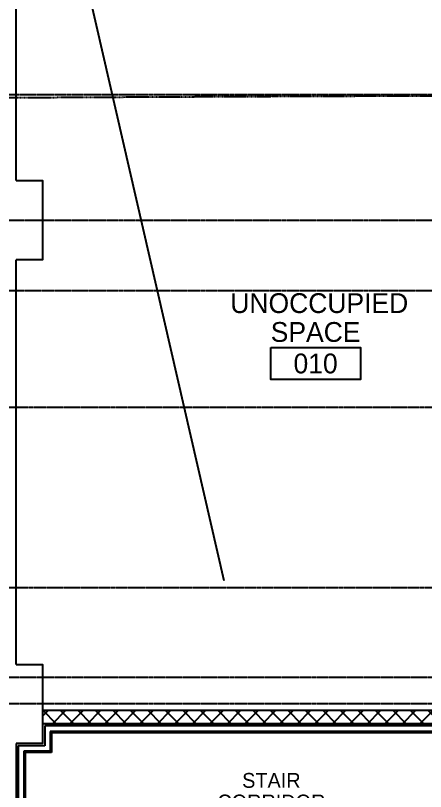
# Model space of a CAD drawing. Header units: inches. Extents: x 1442 to 5389, y 34 to 2400.
# Drawn here: x 1812.8 to 1999.1, y 1110.8 to 1463.6 of the extents above; entities that cross this region are included whole.
import ezdxf
from ezdxf.enums import TextEntityAlignment as Align

# ---------------------------------------------------------------- set-up
doc = ezdxf.new("R2010")
doc.units = ezdxf.units.IN
doc.header["$MEASUREMENT"] = 0
doc.linetypes.add('CENTER2', pattern=[1.125, 0.75, -0.125, 0.125, -0.125])
doc.linetypes.add('DASHDOT2', pattern=[0.5, 0.25, -0.125, 0, -0.125])
for name, color, linetype in [('A-Grid(SmallScale)', 11, 'CENTER2'), ('A-Site-Pave', 8, 'Continuous'), ('A-Tag-Rm(Scale)', 7, 'Continuous'), ('A-Wall-Full', 7, 'Continuous'), ('A-Wall-Hatch', 15, 'Continuous'), ('S-Foundation', 7, 'Continuous'), ('S-Wall-CMU', 7, 'Continuous'), ('S-Wall-Hatch', 8, 'Continuous')]:
    doc.layers.add(name, color=color, linetype=linetype)
doc.layers.add('Zoning Envelope', color=7, linetype='DASHDOT2', true_color=0xaa0061)

# ---------------------------------------------------------------- blocks, each defined once
blk = doc.blocks.new('Rm Tag')
blk.add_lwpolyline([(-0.2124, 0.0759), (0.2124, 0.0759), (0.2124, -0.0759), (-0.2124, -0.0759)], close=True)
for p in [(0, 0.2858), (0, 0.1493), (0, 0)]:
    blk.add_attdef('XXX', text='', height=0.0938).set_placement(p, align=Align.MIDDLE_CENTER)

msp = doc.modelspace()

# ---------------------------------------------------------------- hatches: boundary and pattern name
at = {"layer": 'S-Wall-Hatch'}
h = msp.add_hatch(dxfattribs=at)
h.set_pattern_fill('ANSI37', color=256, scale=45, style=0)
h.set_pattern_definition([(45, (1460.501, -245.6763), (-3.977476, 3.977476), []), (135, (1460.501, -245.6763), (-3.977476, -3.977476), [])])
h.paths.add_polyline_path([(2102.5, 1147.58), (2078.5, 1147.58), (2078.5, 1141.58), (2102.5, 1141.58)])
h.paths.add_polyline_path([(2078.5, 1147.58), (1825, 1147.58), (1825, 1141.58), (2078.5, 1141.58)])

# ---------------------------------------------------------------- linework, layer by layer
at = {"layer": 'A-Grid(SmallScale)'}
for p, q in [((5388.5, 1427.58), (1580.5, 1427.58)), ((1595.39, 1370.58), (5388.5, 1370.58)), ((1595.39, 1338.58), (5388.5, 1338.58)), ((1580.5, 1285.58), (5388.5, 1285.58)), ((1580.5, 1203.58), (5388.5, 1203.58)), ((5388.5, 1162.58), (1601.75, 1162.58)), ((5388.5, 1150.58), (1580.5, 1150.58))]:
    msp.add_line(p, q, dxfattribs=at)
at = {"layer": 'A-Site-Pave'}
msp.add_line((1825, 1566.07), (1907.39, 1206.71), dxfattribs=at)
at = {"layer": 'A-Wall-Full'}
for p, q in [((2102, 1137.46), (1829.13, 1137.46)), ((1829.13, 1137.46), (1829.13, 1128.46)), ((1829.13, 1128.46), (1817.13, 1128.46)), ((1817.13, 1128.46), (1817.13, 929.58))]:
    msp.add_line(p, q, dxfattribs=at)
at = {"layer": 'A-Wall-Hatch'}
for p, q in [((2102, 1140.58), (1826, 1140.58)), ((1826, 1140.58), (1826, 1131.58)), ((2102, 1138.08), (1828.5, 1138.08)), ((1828.5, 1138.08), (1828.5, 1129.08)), ((1826, 1131.58), (1814, 1131.58)), ((1814, 1131.58), (1814, 929.58)), ((1828.5, 1129.08), (1816.5, 1129.08)), ((1816.5, 1129.08), (1816.5, 929.58))]:
    msp.add_line(p, q, dxfattribs=at)
at = {"layer": 'S-Foundation'}
for p, q in [((1813, 1388.58), (1813, 1639.58)), ((1813, 1168.58), (1813, 1352.58)), ((1813, 1132.58), (1813, 929.58))]:
    msp.add_line(p, q, dxfattribs=at)
for points in [[(1813, 1388.58), (1825, 1388.58), (1825, 1352.58), (1813, 1352.58)], [(1813, 1168.58), (1825, 1168.58), (1825, 1132.58), (1813, 1132.58)]]:
    msp.add_lwpolyline(points, dxfattribs=at)
at = {"layer": 'S-Wall-CMU'}
for p, q in [((2102.5, 1147.58), (1825, 1147.58)), ((2168, 1141.58), (1825, 1141.58))]:
    msp.add_line(p, q, dxfattribs=at)
at = {"layer": 'Zoning Envelope'}
msp.add_lwpolyline([(5388.5, 1427.58), (2320.5, 1427.58, 0.000426), (2187.15, 1427.47, 0.001551), (1580.5, 1424.66, 0.001255)], format="xyb", dxfattribs=at)

# ---------------------------------------------------------------- block references
at = {"layer": 'A-Tag-Rm(Scale)'}
ref = msp.add_blockref('Rm Tag', (1949.17, 1305.41), dxfattribs=dict(at, xscale=96, yscale=96, zscale=96))
ref.add_attrib('XXX', ' UNOCCUPIED', dxfattribs={"layer": '0', "height": 9}).set_placement((1949.17, 1332.85), align=Align.MIDDLE_CENTER)
ref.add_attrib('XXX', 'SPACE', dxfattribs={"layer": '0', "height": 9}).set_placement((1949.17, 1319.74), align=Align.MIDDLE_CENTER)
ref.add_attrib('XXX', '010', dxfattribs={"layer": '0', "height": 9}).set_placement((1949.17, 1305.41), align=Align.MIDDLE_CENTER)
ref = msp.add_blockref('Rm Tag', (1929.07, 1095.25), dxfattribs=dict(at, xscale=72, yscale=72, zscale=72))
ref.add_attrib('XXX', 'STAIR', dxfattribs={"layer": '0', "height": 6.75}).set_placement((1929.07, 1115.83), align=Align.MIDDLE_CENTER)
ref.add_attrib('XXX', 'CORRIDOR', dxfattribs={"layer": '0', "height": 6.75}).set_placement((1929.07, 1106), align=Align.MIDDLE_CENTER)
ref.add_attrib('XXX', '009', dxfattribs={"layer": '0', "height": 6.75}).set_placement((1929.07, 1095.25), align=Align.MIDDLE_CENTER)

doc.saveas('drawing.dxf')
